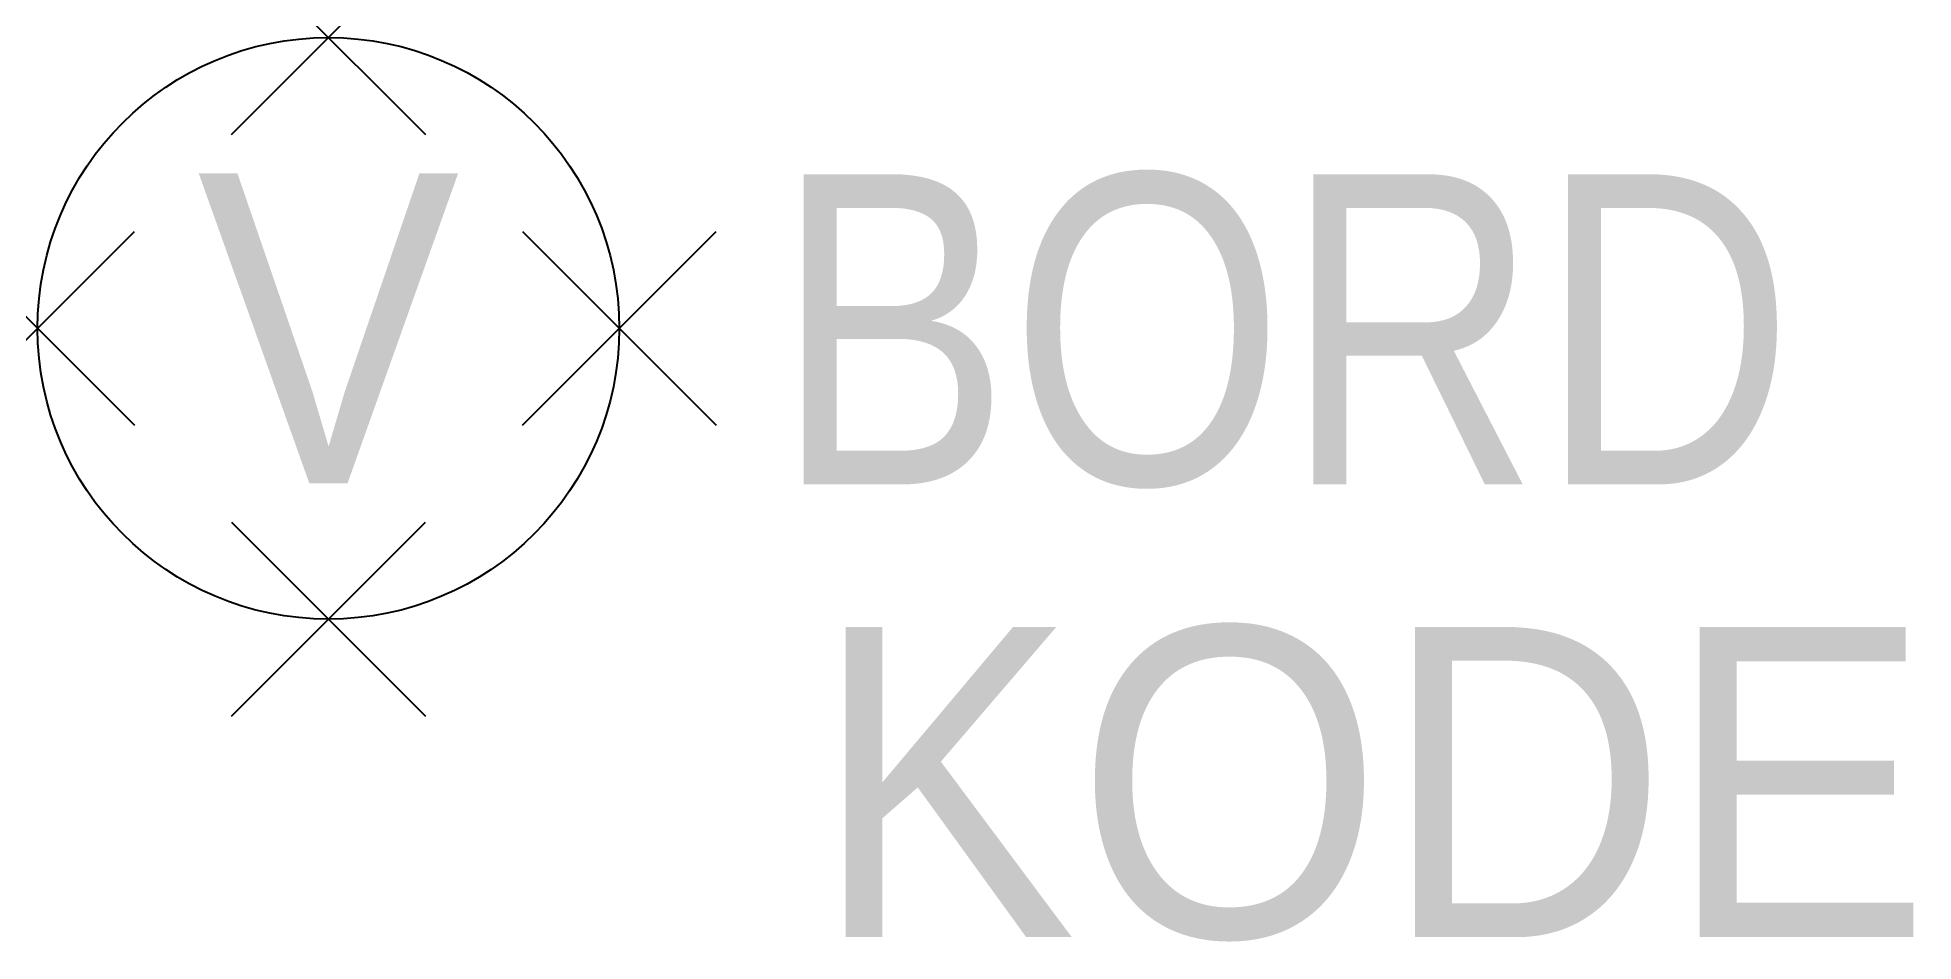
# Model space of a CAD drawing. Extents: x 117 to 136.3, y 161.7 to 171.
import ezdxf
from ezdxf.enums import TextEntityAlignment as Align

# ---------------------------------------------------------------- set-up
doc = ezdxf.new("R2010")
doc.units = 0
doc.header["$PDMODE"] = 3
doc.linetypes.add('DASHED', pattern=[0])
for name, color, linetype in [('1', 8, 'CONTINUOUS'), ('11', 30, 'DASHED'), ('12', 30, 'DASHED'), ('C', 7, 'CONTINUOUS')]:
    doc.layers.add(name, color=color, linetype=linetype)

msp = doc.modelspace()

# ---------------------------------------------------------------- linework, layer by layer
at = {"layer": '1', "color": 0}
msp.add_circle((120, 168), 3, dxfattribs=at)
at = {"layer": 'C', "color": 0}
for p in [(120, 171), (117, 168), (123, 168), (120, 165)]:
    msp.add_point(p, dxfattribs=at)

# ---------------------------------------------------------------- texts
at = {"layer": '1', "color": 0, "width": 0.95}
msp.add_text('V', height=3.2, dxfattribs=at).set_placement((120, 168), align=Align.MIDDLE)
at = {"layer": '11', "color": 0, "width": 0.85}
msp.add_attdef('BORD', (124.603, 166.39), '', height=3.2, dxfattribs=at)
at = {"layer": '12', "color": 0, "width": 0.95}
msp.add_attdef('KODE', (125, 161.72), '-P', height=3.2, dxfattribs=at)

doc.saveas('drawing.dxf')
